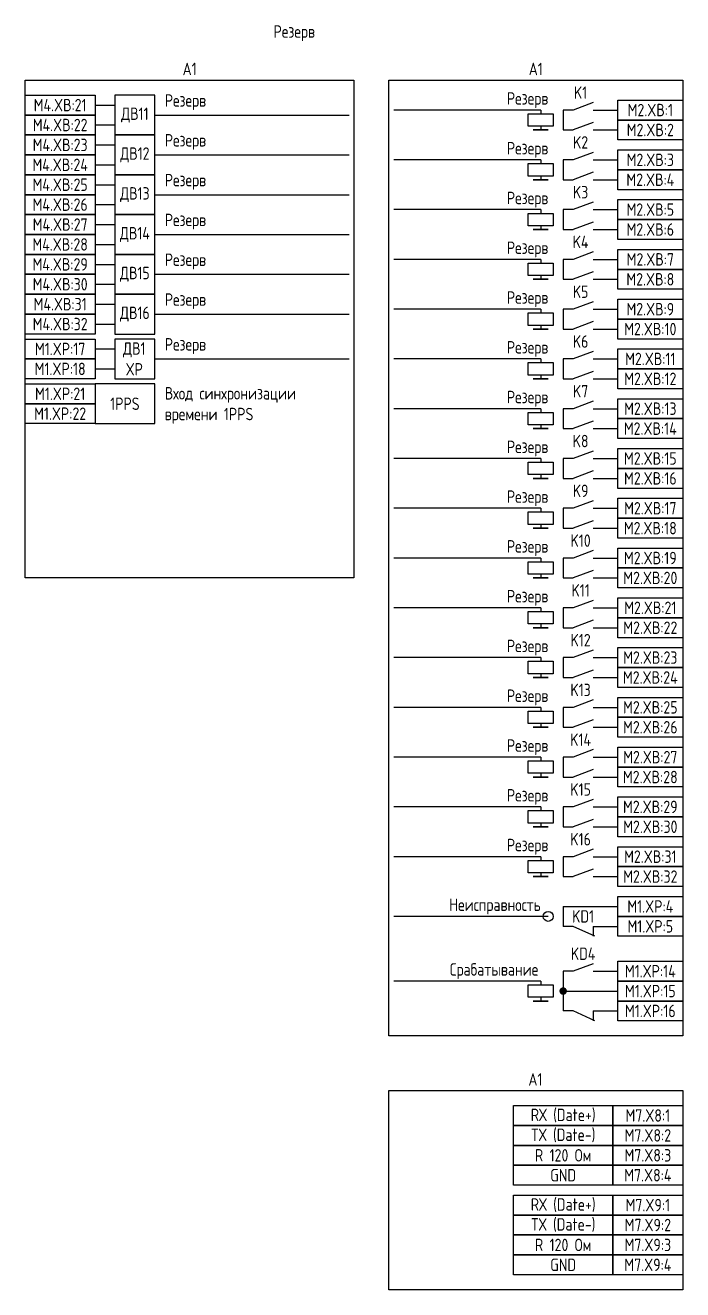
# Model space of a CAD drawing. Header units: millimetres. Extents: x -606 to 1525, y 17 to 584.
# Drawn here: x 1105 to 1237, y 33 to 287 of the extents above; entities that cross this region are included whole.
import ezdxf

# ---------------------------------------------------------------- set-up
doc = ezdxf.new("R2010")
doc.units = ezdxf.units.MM
doc.styles.add('Gost_type_A', font='GOST_A.TTF')

# ---------------------------------------------------------------- blocks, each defined once
blk = doc.blocks.new('POINT')
at = {"const_width": 0.75}
blk.add_lwpolyline([(-0.375, 0, 1), (0.375, 0, 1)], format="xyb", close=True, dxfattribs=at)

msp = doc.modelspace()

# ---------------------------------------------------------------- linework, layer by layer
for p, q in [((1119, 271), (1123, 271)), ((1208.5, 270), (1179, 270)), ((1208.5, 270), (1208.5, 269.25)), ((1119, 267), (1123, 267)), ((1131, 269), (1170, 269)), ((1208.5, 266.75), (1208.5, 266)), ((1119, 263), (1123, 263)), ((1131, 261), (1170, 261)), ((1208.5, 260), (1179, 260)), ((1208.5, 260), (1208.5, 259.25)), ((1119, 259), (1123, 259)), ((1208.5, 256.75), (1208.5, 256)), ((1119, 255), (1123, 255)), ((1131, 253), (1170, 253)), ((1119, 251), (1123, 251)), ((1208.5, 250), (1179, 250)), ((1208.5, 250), (1208.5, 249.25)), ((1119, 247), (1123, 247)), ((1208.5, 246.75), (1208.5, 246)), ((1131, 245), (1170, 245)), ((1119, 243), (1123, 243)), ((1119, 239), (1123, 239)), ((1208.5, 240), (1179, 240)), ((1208.5, 240), (1208.5, 239.25)), ((1131, 237), (1170, 237)), ((1208.5, 236.75), (1208.5, 236)), ((1119, 235), (1123, 235)), ((1119, 231), (1123, 231)), ((1131, 229), (1170, 229)), ((1208.5, 230), (1179, 230)), ((1208.5, 230), (1208.5, 229.25)), ((1119, 227), (1123, 227)), ((1208.5, 226.75), (1208.5, 226)), ((1119, 222), (1123, 222)), ((1131, 220), (1170, 220)), ((1208.5, 220), (1179, 220)), ((1208.5, 220), (1208.5, 219.25)), ((1119, 218), (1123, 218)), ((1208.5, 216.75), (1208.5, 216)), ((1208.5, 210), (1179, 210)), ((1208.5, 210), (1208.5, 209.25)), ((1208.5, 206.75), (1208.5, 206)), ((1208.5, 200), (1179, 200)), ((1208.5, 200), (1208.5, 199.25)), ((1208.5, 196.75), (1208.5, 196)), ((1208.5, 190), (1179, 190)), ((1208.5, 190), (1208.5, 189.25)), ((1208.5, 186.75), (1208.5, 186)), ((1208.5, 180), (1179, 180)), ((1208.5, 180), (1208.5, 179.25)), ((1208.5, 176.75), (1208.5, 176)), ((1208.5, 170), (1179, 170)), ((1208.5, 170), (1208.5, 169.25)), ((1208.5, 166.75), (1208.5, 166)), ((1208.5, 160), (1179, 160)), ((1208.5, 160), (1208.5, 159.25)), ((1208.5, 156.75), (1208.5, 156)), ((1208.5, 150), (1179, 150)), ((1208.5, 150), (1208.5, 149.25)), ((1208.5, 146.75), (1208.5, 146)), ((1208.5, 140), (1179, 140)), ((1208.5, 140), (1208.5, 139.25)), ((1208.5, 136.75), (1208.5, 136)), ((1208.5, 130), (1179, 130)), ((1208.5, 130), (1208.5, 129.25)), ((1208.5, 126.75), (1208.5, 126)), ((1208.5, 120), (1179, 120)), ((1208.5, 120), (1208.5, 119.25)), ((1208.5, 116.75), (1208.5, 116)), ((1213, 110), (1213, 106)), ((1210, 108), (1179, 108)), ((1219, 106), (1219, 104)), ((1208.5, 95), (1179, 95)), ((1208.5, 95), (1208.5, 94.25)), ((1208.5, 91.75), (1208.5, 91)), ((1219, 89), (1219, 87))]:
    msp.add_line(p, q)
at = {"ltscale": 1.08}
for p, q in [((1215, 270), (1213, 270)), ((1213, 270), (1213, 266)), ((1219, 270), (1224, 270)), ((1213, 266), (1215, 266)), ((1219, 266), (1224, 266)), ((1215, 260), (1213, 260)), ((1213, 260), (1213, 256)), ((1219, 260), (1224, 260)), ((1213, 256), (1215, 256)), ((1219, 256), (1224, 256)), ((1215, 250), (1213, 250)), ((1213, 250), (1213, 246)), ((1219, 250), (1224, 250)), ((1213, 246), (1215, 246)), ((1219, 246), (1224, 246)), ((1215, 240), (1213, 240)), ((1213, 240), (1213, 236)), ((1219, 240), (1224, 240)), ((1213, 236), (1215, 236)), ((1219, 236), (1224, 236)), ((1215, 230), (1213, 230)), ((1213, 230), (1213, 226)), ((1219, 230), (1224, 230)), ((1213, 226), (1215, 226)), ((1219, 226), (1224, 226)), ((1215, 220), (1213, 220)), ((1213, 220), (1213, 216)), ((1219, 220), (1224, 220)), ((1213, 216), (1215, 216)), ((1219, 216), (1224, 216)), ((1215, 210), (1213, 210)), ((1213, 210), (1213, 206)), ((1219, 210), (1224, 210)), ((1213, 206), (1215, 206)), ((1219, 206), (1224, 206)), ((1215, 200), (1213, 200)), ((1213, 200), (1213, 196)), ((1219, 200), (1224, 200)), ((1213, 196), (1215, 196)), ((1219, 196), (1224, 196)), ((1215, 190), (1213, 190)), ((1213, 190), (1213, 186)), ((1219, 190), (1224, 190)), ((1213, 186), (1215, 186)), ((1219, 186), (1224, 186)), ((1215, 180), (1213, 180)), ((1213, 180), (1213, 176)), ((1219, 180), (1224, 180)), ((1213, 176), (1215, 176)), ((1219, 176), (1224, 176)), ((1215, 170), (1213, 170)), ((1213, 170), (1213, 166)), ((1219, 170), (1224, 170)), ((1213, 166), (1215, 166)), ((1219, 166), (1224, 166)), ((1215, 160), (1213, 160)), ((1213, 160), (1213, 156)), ((1219, 160), (1224, 160)), ((1213, 156), (1215, 156)), ((1219, 156), (1224, 156)), ((1215, 150), (1213, 150)), ((1213, 150), (1213, 146)), ((1219, 150), (1224, 150)), ((1213, 146), (1215, 146)), ((1219, 146), (1224, 146)), ((1215, 140), (1213, 140)), ((1213, 140), (1213, 136)), ((1219, 140), (1224, 140)), ((1213, 136), (1215, 136)), ((1219, 136), (1224, 136)), ((1215, 130), (1213, 130)), ((1213, 130), (1213, 126)), ((1219, 130), (1224, 130)), ((1213, 126), (1215, 126)), ((1219, 126), (1224, 126)), ((1215, 120), (1213, 120)), ((1213, 120), (1213, 116)), ((1219, 120), (1224, 120)), ((1213, 116), (1215, 116)), ((1219, 116), (1224, 116)), ((1213, 110), (1224, 110)), ((1215, 106), (1213, 106)), ((1219, 106), (1224, 106)), ((1215, 97), (1213, 97)), ((1213, 97), (1213, 89)), ((1219, 97), (1224, 97)), ((1213, 93), (1224, 93)), ((1215, 89), (1213, 89)), ((1219, 89), (1224, 89))]:
    msp.add_line(p, q, dxfattribs=at)
at = {"ltscale": 4.32}
for p, q in [((1219, 271.5), (1215, 270)), ((1219, 267.5), (1215, 266)), ((1219, 261.5), (1215, 260)), ((1219, 257.5), (1215, 256)), ((1219, 251.5), (1215, 250)), ((1219, 247.5), (1215, 246)), ((1219, 241.5), (1215, 240)), ((1219, 237.5), (1215, 236)), ((1219, 231.5), (1215, 230)), ((1219, 227.5), (1215, 226)), ((1219, 221.5), (1215, 220)), ((1219, 217.5), (1215, 216)), ((1219, 211.5), (1215, 210)), ((1219, 207.5), (1215, 206)), ((1219, 201.5), (1215, 200)), ((1219, 197.5), (1215, 196)), ((1219, 191.5), (1215, 190)), ((1219, 187.5), (1215, 186)), ((1219, 181.5), (1215, 180)), ((1219, 177.5), (1215, 176)), ((1219, 171.5), (1215, 170)), ((1219, 167.5), (1215, 166)), ((1219, 161.5), (1215, 160)), ((1219, 157.5), (1215, 156)), ((1219, 151.5), (1215, 150)), ((1219, 147.5), (1215, 146)), ((1219, 141.5), (1215, 140)), ((1219, 137.5), (1215, 136)), ((1219, 131.5), (1215, 130)), ((1219, 127.5), (1215, 126)), ((1219, 121.5), (1215, 120)), ((1219, 117.5), (1215, 116)), ((1219.39, 104), (1215, 106)), ((1219, 98.5), (1215, 97)), ((1219.39, 87), (1215, 89))]:
    msp.add_line(p, q, dxfattribs=at)
for points in [[(1105, 276), (1171, 276), (1171, 176), (1105, 176)], [(1178, 276), (1237, 276), (1237, 84), (1178, 84)], [(1105, 273), (1119, 273), (1119, 269), (1105, 269)], [(1224, 272), (1237, 272), (1237, 268), (1224, 268)], [(1105, 269), (1119, 269), (1119, 265), (1105, 265)], [(1211, 269.25), (1211, 266.75), (1206, 266.75), (1206, 269.25)], [(1224, 268), (1237, 268), (1237, 264), (1224, 264)], [(1105, 265), (1119, 265), (1119, 261), (1105, 261)], [(1210, 266), (1207, 266)], [(1224, 262), (1237, 262), (1237, 258), (1224, 258)], [(1105, 261), (1119, 261), (1119, 257), (1105, 257)], [(1211, 259.25), (1211, 256.75), (1206, 256.75), (1206, 259.25)], [(1105, 257), (1119, 257), (1119, 253), (1105, 253)], [(1224, 258), (1237, 258), (1237, 254), (1224, 254)], [(1210, 256), (1207, 256)], [(1105, 253), (1119, 253), (1119, 249), (1105, 249)], [(1224, 252), (1237, 252), (1237, 248), (1224, 248)], [(1105, 249), (1119, 249), (1119, 245), (1105, 245)], [(1211, 249.25), (1211, 246.75), (1206, 246.75), (1206, 249.25)], [(1224, 248), (1237, 248), (1237, 244), (1224, 244)], [(1105, 245), (1119, 245), (1119, 241), (1105, 241)], [(1210, 246), (1207, 246)], [(1224, 242), (1237, 242), (1237, 238), (1224, 238)], [(1105, 241), (1119, 241), (1119, 237), (1105, 237)], [(1211, 239.25), (1211, 236.75), (1206, 236.75), (1206, 239.25)], [(1105, 237), (1119, 237), (1119, 233), (1105, 233)], [(1224, 238), (1237, 238), (1237, 234), (1224, 234)], [(1210, 236), (1207, 236)], [(1105, 233), (1119, 233), (1119, 229), (1105, 229)], [(1224, 232), (1237, 232), (1237, 228), (1224, 228)], [(1105, 229), (1119, 229), (1119, 225), (1105, 225)], [(1211, 229.25), (1211, 226.75), (1206, 226.75), (1206, 229.25)], [(1224, 228), (1237, 228), (1237, 224), (1224, 224)], [(1105, 224), (1119, 224), (1119, 220), (1105, 220)], [(1210, 226), (1207, 226)], [(1224, 222), (1237, 222), (1237, 218), (1224, 218)], [(1105, 220), (1119, 220), (1119, 216), (1105, 216)], [(1211, 219.25), (1211, 216.75), (1206, 216.75), (1206, 219.25)], [(1210, 216), (1207, 216)], [(1224, 218), (1237, 218), (1237, 214), (1224, 214)], [(1105, 215), (1119, 215), (1119, 211), (1105, 211)], [(1105, 211), (1119, 211), (1119, 207), (1105, 207)], [(1224, 212), (1237, 212), (1237, 208), (1224, 208)], [(1211, 209.25), (1211, 206.75), (1206, 206.75), (1206, 209.25)], [(1210, 206), (1207, 206)], [(1224, 208), (1237, 208), (1237, 204), (1224, 204)], [(1224, 202), (1237, 202), (1237, 198), (1224, 198)], [(1211, 199.25), (1211, 196.75), (1206, 196.75), (1206, 199.25)], [(1210, 196), (1207, 196)], [(1224, 198), (1237, 198), (1237, 194), (1224, 194)], [(1224, 192), (1237, 192), (1237, 188), (1224, 188)], [(1211, 189.25), (1211, 186.75), (1206, 186.75), (1206, 189.25)], [(1224, 188), (1237, 188), (1237, 184), (1224, 184)], [(1210, 186), (1207, 186)], [(1224, 182), (1237, 182), (1237, 178), (1224, 178)], [(1211, 179.25), (1211, 176.75), (1206, 176.75), (1206, 179.25)], [(1224, 178), (1237, 178), (1237, 174), (1224, 174)], [(1210, 176), (1207, 176)], [(1224, 172), (1237, 172), (1237, 168), (1224, 168)], [(1211, 169.25), (1211, 166.75), (1206, 166.75), (1206, 169.25)], [(1224, 168), (1237, 168), (1237, 164), (1224, 164)], [(1210, 166), (1207, 166)], [(1224, 162), (1237, 162), (1237, 158), (1224, 158)], [(1211, 159.25), (1211, 156.75), (1206, 156.75), (1206, 159.25)], [(1224, 158), (1237, 158), (1237, 154), (1224, 154)], [(1210, 156), (1207, 156)], [(1224, 152), (1237, 152), (1237, 148), (1224, 148)], [(1211, 149.25), (1211, 146.75), (1206, 146.75), (1206, 149.25)], [(1224, 148), (1237, 148), (1237, 144), (1224, 144)], [(1210, 146), (1207, 146)], [(1224, 142), (1237, 142), (1237, 138), (1224, 138)], [(1211, 139.25), (1211, 136.75), (1206, 136.75), (1206, 139.25)], [(1224, 138), (1237, 138), (1237, 134), (1224, 134)], [(1210, 136), (1207, 136)], [(1224, 132), (1237, 132), (1237, 128), (1224, 128)], [(1211, 129.25), (1211, 126.75), (1206, 126.75), (1206, 129.25)], [(1224, 128), (1237, 128), (1237, 124), (1224, 124)], [(1210, 126), (1207, 126)], [(1224, 122), (1237, 122), (1237, 118), (1224, 118)], [(1211, 119.25), (1211, 116.75), (1206, 116.75), (1206, 119.25)], [(1224, 118), (1237, 118), (1237, 114), (1224, 114)], [(1210, 116), (1207, 116)], [(1224, 112), (1237, 112), (1237, 108), (1224, 108)], [(1224, 108), (1237, 108), (1237, 104), (1224, 104)], [(1224, 99), (1237, 99), (1237, 95), (1224, 95)], [(1211, 94.25), (1211, 91.75), (1206, 91.75), (1206, 94.25)], [(1224, 95), (1237, 95), (1237, 91), (1224, 91)], [(1210, 91), (1207, 91)], [(1224, 91), (1237, 91), (1237, 87), (1224, 87)], [(1178, 73), (1237, 73), (1237, 33), (1178, 33)], [(1203, 70), (1223, 70), (1223, 66), (1203, 66)], [(1223, 70), (1237, 70), (1237, 66), (1223, 66)], [(1203, 66), (1223, 66), (1223, 62), (1203, 62)], [(1223, 66), (1237, 66), (1237, 62), (1223, 62)], [(1203, 62), (1223, 62), (1223, 58), (1203, 58)], [(1223, 62), (1237, 62), (1237, 58), (1223, 58)], [(1203, 58), (1223, 58), (1223, 54), (1203, 54)], [(1223, 58), (1237, 58), (1237, 54), (1223, 54)], [(1203, 52), (1223, 52), (1223, 48), (1203, 48)], [(1223, 52), (1237, 52), (1237, 48), (1223, 48)], [(1203, 48), (1223, 48), (1223, 44), (1203, 44)], [(1223, 48), (1237, 48), (1237, 44), (1223, 44)], [(1203, 44), (1223, 44), (1223, 40), (1203, 40)], [(1223, 44), (1237, 44), (1237, 40), (1223, 40)], [(1203, 40), (1223, 40), (1223, 36), (1203, 36)], [(1223, 40), (1237, 40), (1237, 36), (1223, 36)]]:
    msp.add_lwpolyline(points, close=True)
at = {"ltscale": 4}
for points in [[(1123, 265), (1131, 265), (1131, 273), (1123, 273)], [(1123, 257), (1131, 257), (1131, 265), (1123, 265)], [(1123, 249), (1131, 249), (1131, 257), (1123, 257)], [(1123, 241), (1131, 241), (1131, 249), (1123, 249)], [(1123, 233), (1131, 233), (1131, 241), (1123, 241)], [(1123, 225), (1131, 225), (1131, 233), (1123, 233)], [(1123, 216), (1131, 216), (1131, 224), (1123, 224)], [(1119, 207), (1131, 207), (1131, 215), (1119, 215)]]:
    msp.add_lwpolyline(points, close=True, dxfattribs=at)
msp.add_circle((1210, 108), 1)

# ---------------------------------------------------------------- block references
msp.add_blockref('POINT', (1213, 93))

# ---------------------------------------------------------------- texts
at = {"char_height": 2.5, "style": 'Gost_type_A'}
for s, insert, width, attachment_point, line_spacing_factor in [('Резерв', (1159, 285.44), 192, 5, 0.9), ('A1', (1138, 277), 66, 8, 0.9), ('A1', (1207.5, 277), 59, 8, 0.9), ('Неисправность', (1208.5, 110), 37, 6, 0.8), ('Срабатывание', (1208, 97), 37, 6, 0.8)]:
    msp.add_mtext(s, dxfattribs=dict(at, insert=insert, width=width, attachment_point=attachment_point, line_spacing_factor=line_spacing_factor))
for s, insert, width, attachment_point in [('K1', (1216.5, 273.5), 5, 5), ('M4.XВ:21', (1112, 271), 14, 5), ('Резерв', (1133, 270), 27.8465, 7), ('Резерв', (1210, 272), 31.0015, 6), ('ДВ11', (1127, 269), 7.9998, 5), ('M2.XВ:1', (1230.5, 270), 13, 5), ('M4.XВ:22', (1112, 267), 14, 5), ('M2.XВ:2', (1230.5, 266), 13, 5), ('M4.XВ:23', (1112, 263), 14, 5), ('Резерв', (1133, 262), 27.8465, 7), ('K2', (1216.5, 263.5), 5, 5), ('ДВ12', (1127, 261), 7.9998, 5), ('Резерв', (1210, 262), 31.0015, 6), ('M4.XВ:24', (1112, 259), 14, 5), ('M2.XВ:3', (1230.5, 260), 13, 5), ('Резерв', (1133, 254), 27.8465, 7), ('M2.XВ:4', (1230.5, 256), 13, 5), ('M4.XВ:25', (1112, 255), 14, 5), ('ДВ13', (1127, 253), 7.9998, 5), ('K3', (1216.5, 253.5), 5, 5), ('M4.XВ:26', (1112, 251), 14, 5), ('Резерв', (1210, 252), 31.0015, 6), ('Резерв', (1133, 246), 27.8465, 7), ('M2.XВ:5', (1230.5, 250), 13, 5), ('M4.XВ:27', (1112, 247), 14, 5), ('ДВ14', (1127, 245), 7.9998, 5), ('M2.XВ:6', (1230.5, 246), 13, 5), ('M4.XВ:28', (1112, 243), 14, 5), ('K4', (1216.5, 243.5), 5, 5), ('Резерв', (1210, 242), 31.0015, 6), ('M4.XВ:29', (1112, 239), 14, 5), ('Резерв', (1133, 238), 27.8465, 7), ('M2.XВ:7', (1230.5, 240), 13, 5), ('M4.XВ:30', (1112, 235), 14, 5), ('ДВ15', (1127, 237), 7.9998, 5), ('M2.XВ:8', (1230.5, 236), 13, 5), ('K5', (1216.5, 233.5), 5, 5), ('M4.XВ:31', (1112, 231), 14, 5), ('Резерв', (1133, 230), 27.8465, 7), ('Резерв', (1210, 232), 31.0015, 6), ('M2.XВ:9', (1230.5, 230), 13, 5), ('ДВ16', (1127, 229), 7.9998, 5), ('M4.XВ:32', (1112, 227), 14, 5), ('M2.XВ:10', (1230.5, 226), 13, 5), ('Резерв', (1133, 221), 37, 7), ('Резерв', (1210, 222), 31.0015, 6), ('K6', (1216.5, 223.5), 5, 5), ('M1.XP:17', (1112, 222), 14, 5), ('ДВ1 XP', (1126.88, 220), 7.7588, 5), ('M2.XВ:11', (1230.5, 220), 13, 5), ('M1.XP:18', (1112, 218), 14, 5), ('M2.XВ:12', (1230.5, 216), 13, 5), ('M1.XP:21', (1112, 213), 14, 5), ('Вход синхронизации\\Pвремени 1PPS', (1133, 207), 35.9749, 7), ('Резерв', (1210, 212), 31.0015, 6), ('K7', (1216.5, 213.5), 5, 5), ('1PPS', (1125, 211), 12, 5), ('M2.XВ:13', (1230.5, 210), 13, 5), ('M1.XP:22', (1112, 209), 14, 5), ('M2.XВ:14', (1230.5, 206), 13, 5), ('Резерв', (1210, 202), 31.0015, 6), ('K8', (1216.5, 203.5), 5, 5), ('M2.XВ:15', (1230.5, 200), 13, 5), ('M2.XВ:16', (1230.5, 196), 13, 5), ('Резерв', (1210, 192), 31.0015, 6), ('K9', (1216.5, 193.5), 5, 5), ('M2.XВ:17', (1230.5, 190), 13, 5), ('M2.XВ:18', (1230.5, 186), 13, 5), ('Резерв', (1210, 182), 31.0015, 6), ('K10', (1216.5, 183.5), 5, 5), ('M2.XВ:19', (1230.5, 180), 13, 5), ('M2.XВ:20', (1230.5, 176), 13, 5), ('Резерв', (1210, 172), 31.0015, 6), ('K11', (1216.5, 173.5), 5, 5), ('M2.XВ:21', (1230.5, 170), 13, 5), ('M2.XВ:22', (1230.5, 166), 13, 5), ('Резерв', (1210, 162), 31.0015, 6), ('K12', (1216.5, 163.5), 5, 5), ('M2.XВ:23', (1230.5, 160), 13, 5), ('M2.XВ:24', (1230.5, 156), 13, 5), ('Резерв', (1210, 152), 31.0015, 6), ('K13', (1216.5, 153.5), 5, 5), ('M2.XВ:25', (1230.5, 150), 13, 5), ('M2.XВ:26', (1230.5, 146), 13, 5), ('Резерв', (1210, 142), 31.0015, 6), ('K14', (1216.5, 143.5), 5, 5), ('M2.XВ:27', (1230.5, 140), 13, 5), ('M2.XВ:28', (1230.5, 136), 13, 5), ('K15', (1216.5, 133.5), 5, 5), ('Резерв', (1210, 132), 31.0015, 6), ('M2.XВ:29', (1230.5, 130), 13, 5), ('M2.XВ:30', (1230.5, 126), 13, 5), ('K16', (1216.5, 123.5), 5, 5), ('Резерв', (1210, 122), 31.0015, 6), ('M2.XВ:31', (1230.5, 120), 13, 5), ('M2.XВ:32', (1230.5, 116), 13, 5), ('KD1', (1217, 108), 8, 5), ('M1.XP:4', (1230.5, 110), 13, 5), ('M1.XP:5', (1230.5, 106), 13, 5), ('KD4', (1217, 100.5), 8, 5), ('M1.XP:14', (1230.5, 97), 13, 5), ('M1.XP:15', (1230.5, 93), 13, 5), ('M1.XP:16', (1230.5, 89), 13, 5), ('RХ (Date+)', (1213, 68), 20, 5), ('М7.X8:1', (1230, 68), 14, 5), ('TХ (Date-)', (1213, 64), 20, 5), ('М7.X8:2', (1230, 64), 14, 5), ('R 120 Ом', (1213, 60), 20, 5), ('М7.X8:3', (1230, 60), 14, 5), ('GND', (1213, 56), 20, 5), ('М7.X8:4', (1230, 56), 14, 5), ('RХ (Date+)', (1213, 50), 20, 5), ('М7.X9:1', (1230, 50), 14, 5), ('TХ (Date-)', (1213, 46), 20, 5), ('М7.X9:2', (1230, 46), 14, 5), ('R 120 Ом', (1213, 42), 20, 5), ('М7.X9:3', (1230, 42), 14, 5), ('GND', (1213, 38), 20, 5), ('М7.X9:4', (1230, 38), 14, 5)]:
    msp.add_mtext(s, dxfattribs=dict(at, insert=insert, width=width, attachment_point=attachment_point))
at = {"lineweight": 25, "insert": (1207.43, 74), "char_height": 2.5, "width": 58.9, "attachment_point": 8, "line_spacing_factor": 0.9, "style": 'Gost_type_A'}
msp.add_mtext('A1', dxfattribs=at)

doc.saveas('drawing.dxf')
